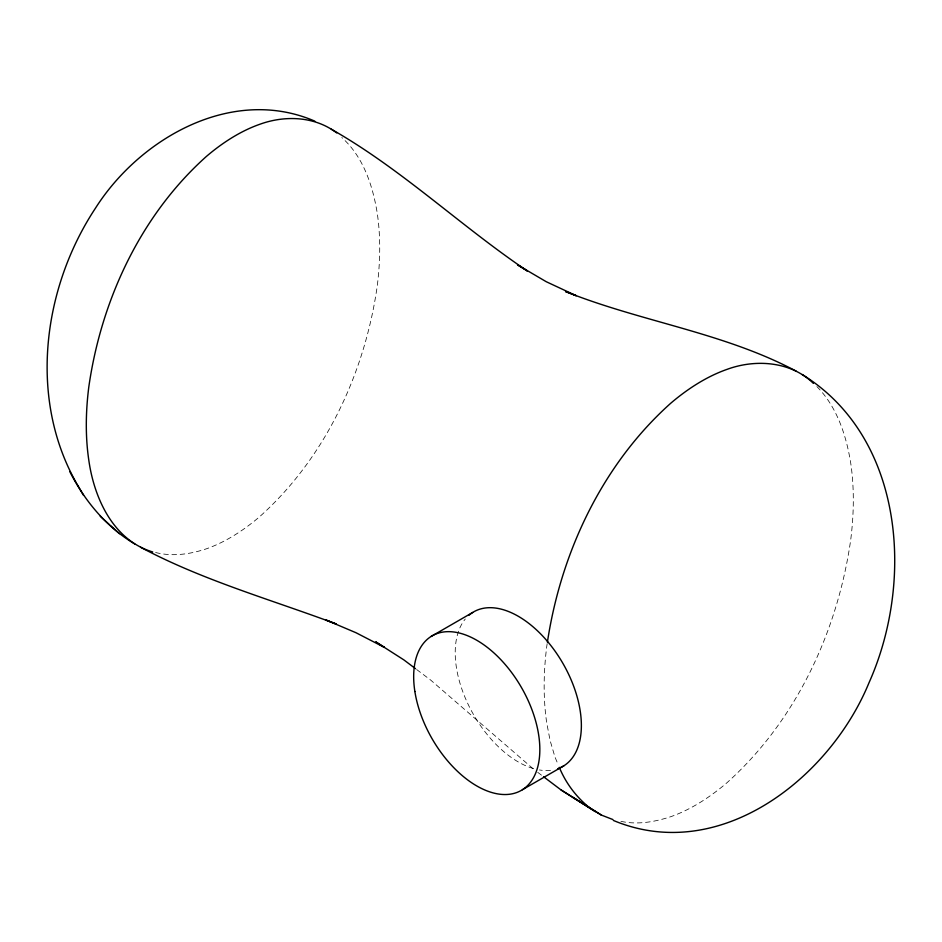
<?xml version="1.0" encoding="UTF-8"?>
<svg xmlns="http://www.w3.org/2000/svg" width="942" height="942" viewBox="0 0 942 942"><rect width="100%" height="100%" fill="white"/><g stroke="black" fill="none" stroke-linecap="round" stroke-linejoin="round"><path stroke-width="0.71" stroke-dasharray="4.71 3.53" d="M547.184 643.621L546.737 646.506A295.764 167.005 -61.1 0 0 546.737 722.997L550.116 740.553L555.003 757.144L558.217 764.786M155.595 552.507C172.386 556.804 190.084 554.261 206.31 548.845A184.809 104.35 -61.1 0 0 259.709 516.64C325.532 457.694 364.931 372.62 377.259 285.885A280.692 158.503 -61.1 0 0 377.259 213.281C372.785 185.621 363.318 156.713 341.828 137.556M620.943 821.342C637.487 824.992 654.725 821.919 670.61 816.749A194.723 109.955 -61.1 0 0 726.859 782.826C796.226 720.712 837.744 631.069 850.732 539.684A295.764 167.005 -61.1 0 0 850.732 463.181C846.269 435.31 836.943 406.685 816.608 386.291M416.682 669.55L430.741 680.136L534.22 769.685M537.729 772.334L542.415 775.867M550.505 770.344A89.219 51.504 60 0 1 539.436 769.955M533.384 768.566A89.219 51.504 60 0 1 466.938 701.766A89.219 51.504 60 0 1 465.289 619.012"/><path stroke-width="1.41" d="M547.408 642.173C560.996 552.342 602.35 464.465 670.61 403.353A194.723 109.955 -61.1 0 1 726.859 369.429C755.46 358.831 790.809 361.257 813.393 383.382M431.106 636.462L472.648 612.477M522.386 789.737L563.928 765.752M314.816 121.153C232.486 85.581 140.087 137.815 95.413 208.253C42.92 287.71 28.307 397.889 76.29 482.834M336.741 132.952C314.887 116.184 284.896 115.112 259.709 124.309A184.809 104.35 -61.1 0 0 206.31 156.502C140.488 215.447 101.088 300.533 88.76 387.268A280.692 158.503 -61.1 0 0 88.76 459.861C94.012 497.812 113.075 540.213 152.734 551.965M543.581 776.75L561.138 790.008L601.302 815.042L612.865 819.54M613.383 820.447C719.594 864.921 829.82 778.304 869.042 682.667C914.258 581.532 904.355 437.665 802.243 374.539M796.167 371.136C723.833 332.597 641.102 321.799 565.541 291.537L576.257 295.717L546.254 281.717L517.511 264.855L527.355 270.99C460.438 225.88 401.692 169.124 331.243 129.16M140.546 547.22C202.624 580.343 270.743 599.465 336.365 624.04L325.543 619.824L356.017 632.741L384.206 647.295M384.265 647.189L375.693 641.855L403.8 659.847L415.516 668.667M572.924 797.356L601.302 815.042M561.138 790.008L595.238 811.639M69.79 471.589C84.603 500.861 106.387 527.061 134.777 543.981M589.433 807.647C576.198 797.014 565.777 783.014 559.289 767.341M100.229 516.251L109.307 524.529M110.214 525.295L119.422 533.69M76.785 483.67L83.52 495.327M468.81 615.373A89.219 51.504 60 0 1 562.786 663.18A89.219 51.504 60 0 1 557.652 768.766M414.869 691.499A89.219 51.504 60 0 0 518.288 791.904A89.219 51.504 60 0 0 497.093 655.891A89.219 51.504 60 0 0 414.869 691.499"/></g></svg>
